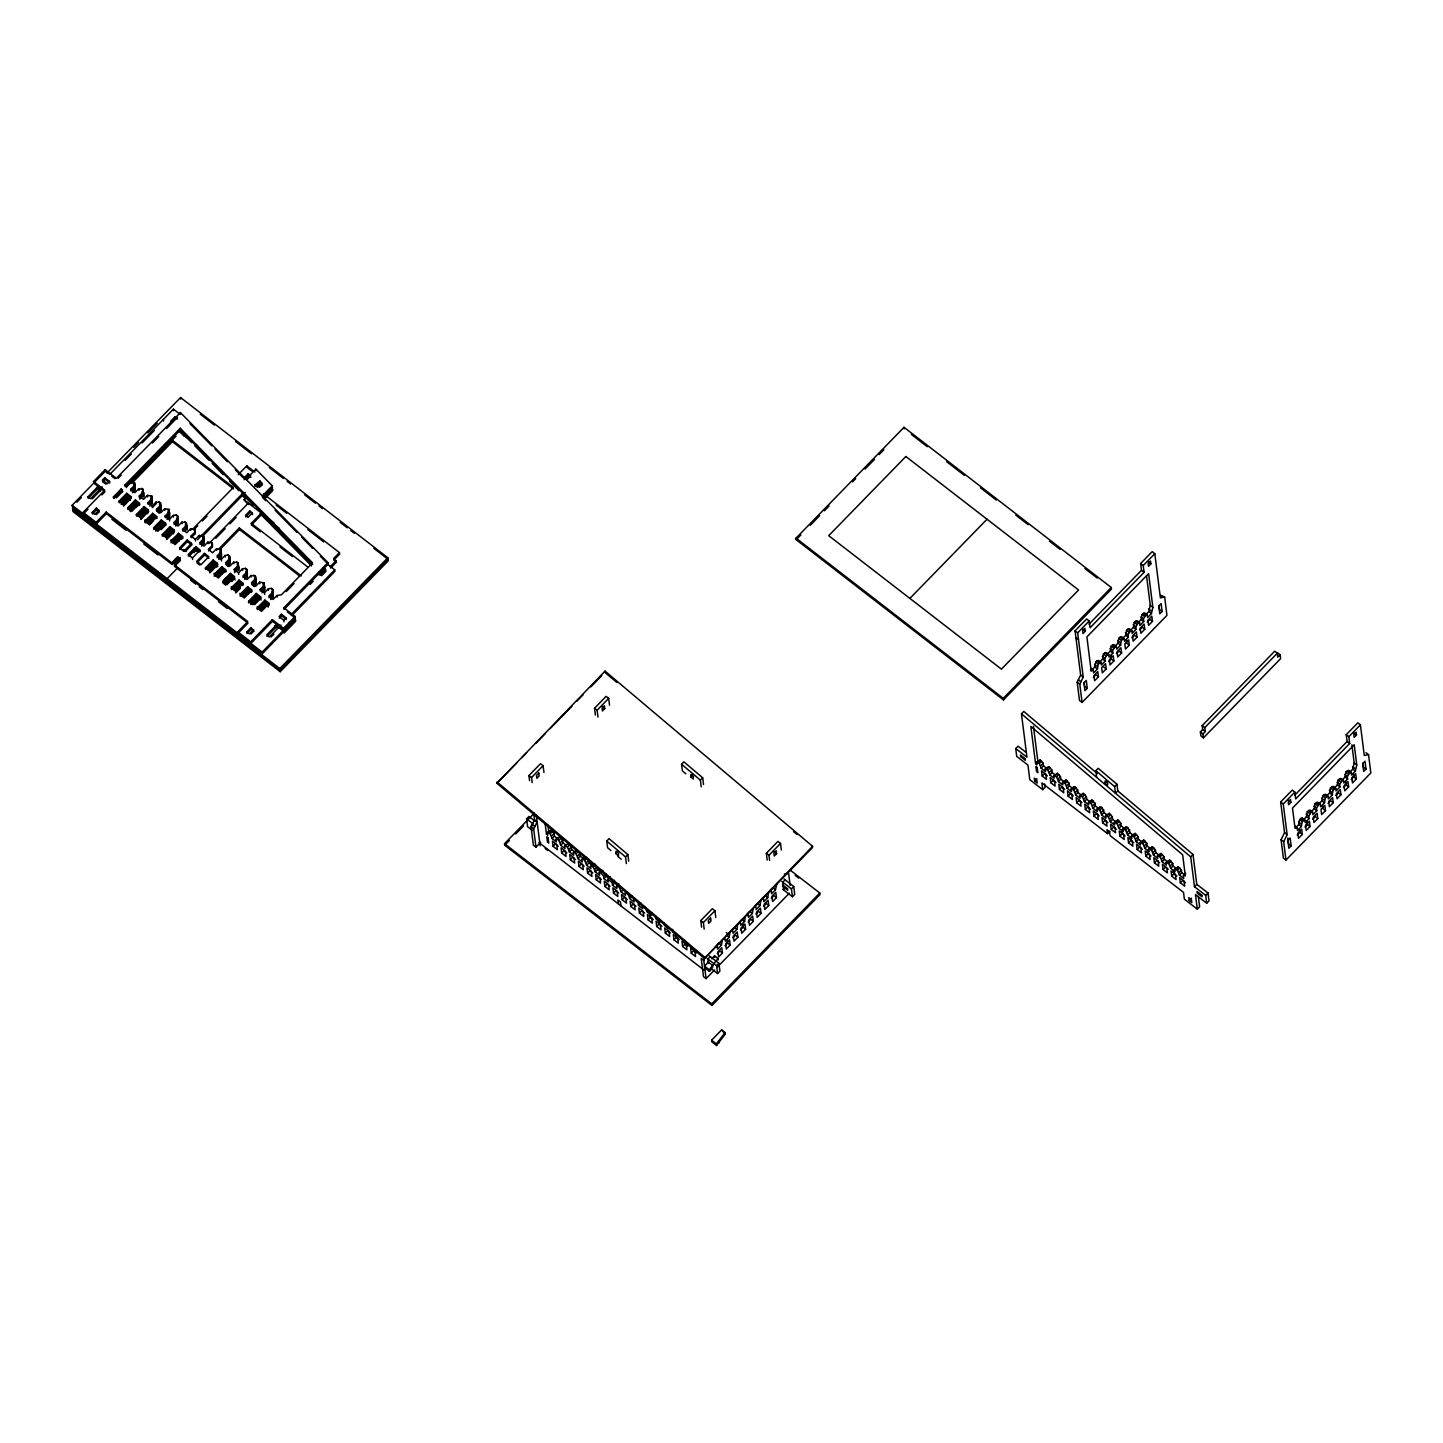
<?xml version="1.0" encoding="UTF-8"?>
<svg xmlns="http://www.w3.org/2000/svg" width="1443" height="1443" viewBox="0 0 1443 1443"><rect width="100%" height="100%" fill="white"/><g stroke="black" fill="none" stroke-linecap="round" stroke-linejoin="round"><path stroke-width="1.5" d="M134.452 485.371L130.61 489.339L130.808 490.909L134.65 486.94L134.56 482.684L130.141 482.034L126.281 486.002L126.479 487.572M132.485 492.712L135.047 490.079L134.56 482.684M135.047 490.079L134.957 485.822L133.514 484.704L135.155 487.373M143.091 492.045L139.231 496.013L139.43 497.582L143.29 493.614L143.2 489.357L138.781 488.708L134.921 492.676L130.61 489.339M143.29 493.614L143.2 489.357M143.597 492.496L143.687 496.753L143.597 492.496L142.154 491.378L142.352 492.947M151.731 498.719L147.871 502.687L148.07 504.256L151.93 500.288L151.84 496.031L147.42 495.382L143.56 499.35L139.231 496.013M149.747 506.06L152.327 503.427L151.84 496.031M152.327 503.427L152.237 499.17L150.793 498.051L150.992 499.621M159.578 513.149L156.71 510.93L160.57 506.962L160.462 502.705L156.042 502.056L152.2 506.024L152.381 507.593L156.241 503.625L156.042 502.056M160.57 506.962L160.462 502.705M160.967 510.101L160.858 505.844L159.433 504.725L160.967 510.101L158.387 512.734M169.011 512.067L165.151 516.035L165.35 517.604L169.192 513.636L169.102 509.379L164.682 508.73L160.822 512.698L156.511 509.361L160.371 505.393M169.192 513.636L169.102 509.379M167.027 519.408L169.589 516.774L169.498 512.518L168.055 511.399L168.254 512.968M173.972 524.278L177.832 520.31L177.742 516.053L176.299 514.935L173.322 515.404L169.462 519.372L169.661 520.941M177.832 520.31L177.742 516.053M178.229 523.448L178.138 519.191L176.695 518.073L178.229 523.448L175.667 526.082M182.612 530.952L186.472 526.984L186.381 522.727L181.962 522.077L178.102 526.046L173.773 522.709L177.633 518.74M186.472 526.984L186.381 522.727M186.67 528.553L186.778 525.865L185.335 524.747L186.868 530.122L186.67 528.553L184.091 531.204M195.112 533.657L194.913 532.106L191.053 536.056L191.252 537.626L195.112 533.657L195.021 529.401L190.584 528.769L186.742 532.72L182.413 529.383L186.273 525.432M199.892 544.3L203.752 540.331L203.643 536.074L199.224 535.443L195.364 539.393L195.563 540.963M203.752 540.331L203.643 536.074M201.569 546.121L204.13 543.47L204.04 539.213L202.597 538.095M204.13 543.47L204.04 539.213M208.513 550.973L212.374 547.023L212.283 542.748L207.864 542.117L204.004 546.067L199.693 542.73L203.553 538.78M212.374 547.023L212.283 542.748M217.153 557.647L221.013 553.697L220.923 549.422L216.504 548.791L212.644 552.741L208.315 549.404L212.175 545.454M221.013 553.697L220.923 549.422M218.831 559.469L221.41 556.818L221.32 552.561L219.877 551.442M221.41 556.818L221.32 552.561M228.679 566.54L225.793 564.321L229.653 560.371L229.563 556.096L228.12 554.996L225.126 555.465L221.284 559.415L221.482 560.984M229.653 560.371L229.563 556.096M227.471 566.143L230.05 563.491L229.96 559.235L228.517 558.116M238.095 565.476L234.235 569.426L234.433 570.995L238.293 567.045L238.185 562.77L233.766 562.139L229.906 566.089L225.595 562.752L229.455 558.802M238.293 567.045L238.185 562.77M238.582 565.909L238.69 570.165L238.582 565.909L237.157 564.79M243.055 577.669L246.915 573.719L246.825 569.444L245.382 568.344L242.406 568.813L238.546 572.763L238.744 574.332M246.915 573.719L246.825 569.444M244.751 579.491L247.312 576.839L247.222 572.582L245.779 571.464M254.581 586.579L251.695 584.343L255.555 580.393L255.465 576.118L251.046 575.486L247.186 579.437L242.857 576.1L246.717 572.149M255.555 580.393L255.465 576.118M253.373 586.165L255.952 583.513L255.862 579.256L254.419 578.138M255.952 583.513L255.862 579.256M263.997 585.497L260.137 589.447L260.335 591.017L264.195 587.067L264.105 582.792L259.668 582.16L255.826 586.111L251.497 582.774L255.357 578.823M264.195 587.067L264.105 582.792M262.013 592.839L264.592 590.205L264.502 585.93L263.059 584.812M264.592 590.205L264.502 585.93M268.975 597.691L272.835 593.74L272.727 589.466L271.302 588.365L268.308 588.834L264.448 592.784L264.646 594.354M270.653 599.512L273.232 596.879L273.124 592.604L271.699 591.504M273.232 596.879L273.124 592.604M289.484 621.915L289.34 625.955L289.141 624.386M496.897 783.26L605.05 671.121L812.589 846.301L812.463 847.582L704.437 958.441L496.897 783.26L517.243 762.373M605.05 671.121L604.906 672.402L616.919 682.539M704.437 958.441L812.589 846.301M615.8 853.571L616.071 851.208L618.668 853.408L618.398 855.771L615.8 853.571L618.109 851.208M690.638 776.767L690.908 774.422L693.488 776.605L693.235 778.967L690.638 776.767L692.947 774.404M1104.905 783.26L1105.176 780.916L1107.773 783.098L1107.503 785.461L1104.905 783.26L1107.214 780.897M540.674 842.315L535.966 847.167L533.369 845.165L531.06 826.875L534.523 819.786L533.694 813.185M535.966 847.167L533.657 828.877L537.121 821.788L534.523 819.786M714.574 969.949L706.078 978.643L703.769 960.371L705.501 956.817M722.294 940.187L721.464 945.165L717.604 949.115L717.279 946.518L715.151 946.915M723.574 938.87L724.999 938.599L725.324 941.197L729.184 937.247L729.996 932.268M737.716 924.35L736.886 929.328L733.044 933.278L732.701 930.681L731.294 930.951M745.436 916.431L744.606 921.41L740.746 925.36L740.421 922.762L738.996 923.033M753.156 908.513L752.326 913.491L748.466 917.459L748.141 914.844L746.716 915.115M760.858 900.594L760.046 905.573L756.186 909.541L755.843 906.926L754.436 907.196M768.578 892.676L767.748 897.654L763.888 901.622L763.563 899.007L762.157 899.278M776.875 883.585L775.468 889.736L771.608 893.704L771.284 891.089L769.859 891.359M1077.181 682.16L1080.645 675.071L1075.053 630.844L1086.633 618.975L1089.212 620.977L1090.078 627.759L1144.083 572.33L1143.235 565.548L1140.637 563.546L1152.199 551.659L1154.797 553.661L1160.388 597.889L1164.645 597.059L1166.954 615.349L1082.088 702.452L1079.49 700.45L1077.181 682.16L1079.779 684.162L1082.088 702.452M1079.779 684.162L1083.242 677.074L1077.65 632.846L1075.053 630.844M1097.456 668.957L1094.876 666.955L1095.688 661.976L1098.394 660.389L1100.991 662.391L1101.316 665.007L1105.176 661.038L1104.851 658.423L1107.286 654.743L1108.711 654.473L1109.036 657.088L1112.896 653.12L1112.553 650.504L1115.006 646.825L1116.413 646.554L1116.756 649.17L1120.598 645.201L1121.427 640.223L1124.133 638.636L1124.458 641.251L1128.318 637.283L1127.993 634.686L1130.428 630.988L1131.853 630.717L1132.178 633.333L1136.038 629.364L1135.713 626.767L1138.148 623.069L1139.573 622.799L1139.898 625.414L1143.758 621.446L1143.415 618.849L1145.868 615.151L1147.275 614.88L1147.618 617.496L1151.46 613.528L1152.867 607.377L1148.61 573.611L1086.886 636.94L1091.142 670.724L1093.271 670.31L1093.596 672.925L1097.456 668.957L1098.285 663.978L1100.991 662.391M1105.176 661.038L1102.578 659.036L1103.408 654.058L1106.114 652.47L1108.711 654.473M1112.896 653.12L1110.298 651.118L1111.128 646.139L1113.834 644.552L1116.413 646.554M1120.598 645.201L1118.018 643.199L1118.848 638.221L1121.536 636.634L1124.133 638.636M1128.318 637.283L1125.738 635.281L1126.55 630.302L1129.256 628.715L1131.853 630.717M1136.038 629.364L1133.44 627.362L1134.27 622.384L1136.976 620.797L1139.573 622.799M1143.758 621.446L1141.16 619.444L1141.99 614.484L1144.696 612.878L1147.275 614.88M1151.46 613.528L1148.881 611.525L1150.269 605.375L1146.536 575.829M1281.077 839.754L1284.541 832.665L1280.662 801.983L1292.243 790.115L1294.84 792.117L1295.688 798.917L1349.692 743.488L1348.844 736.688L1346.247 734.685L1357.827 722.817L1360.406 724.819L1364.284 755.483L1368.541 754.671L1370.85 772.943L1285.984 860.046L1283.386 858.044L1281.077 839.754L1283.675 841.756L1285.984 860.046M1283.675 841.756L1287.138 834.667L1283.26 803.985L1280.662 801.983M1301.37 826.55L1298.772 824.548L1299.602 819.57L1302.307 817.983L1304.887 819.985L1305.212 822.6L1309.072 818.632L1308.747 816.035L1311.182 812.337L1312.607 812.066L1312.932 814.682L1316.792 810.713L1316.467 808.116L1318.902 804.418L1320.327 804.148L1320.652 806.763L1324.512 802.795L1325.323 797.835L1328.029 796.229L1328.372 798.845L1332.232 794.877L1333.043 789.916L1335.749 788.311L1336.074 790.926L1339.934 786.976L1339.609 784.361L1342.044 780.663L1343.469 780.392L1343.794 783.008L1347.654 779.058L1347.329 776.442L1349.764 772.763L1351.189 772.474L1351.514 775.089L1355.374 771.139L1356.763 764.97L1354.219 744.75L1292.495 808.098L1295.056 828.318L1297.167 827.903L1297.51 830.519L1301.37 826.55L1302.181 821.572L1304.887 819.985M1309.072 818.632L1306.492 816.63L1307.304 811.651L1310.01 810.064L1312.607 812.066M1316.792 810.713L1314.194 808.711L1315.024 803.751L1317.73 802.146L1320.327 804.148M1324.512 802.795L1321.914 800.793L1322.744 795.833L1325.45 794.227L1328.029 796.229M1332.232 794.877L1329.634 792.874L1330.464 787.914L1333.152 786.309L1335.749 788.311M1339.934 786.976L1337.354 784.974L1338.166 779.996L1340.872 778.39L1343.469 780.392M1347.654 779.058L1345.056 777.056L1345.886 772.077L1348.592 770.472L1351.189 772.474M1355.374 771.139L1352.776 769.137L1354.183 762.968L1351.875 744.768M711.561 967.405L711.76 968.975L709.451 971.355L709.253 969.786L717.983 958.495L714.538 955.825L711.67 958.765M716.54 1045.454L716.341 1043.884L725.071 1032.593L721.626 1029.923L711.597 1040.223L711.796 1041.792L716.54 1045.454L725.27 1034.162L725.071 1032.593M101.894 494.931L104.978 491.774L93.759 483.08L93.561 481.529L105.123 469.642L116.36 478.318L180.429 412.572L327.94 562.59L328.138 564.159L284.091 609.379L283.892 607.81L327.94 562.59M283.928 631.493L284.127 633.062L295.707 621.193L295.508 619.624L262.337 653.661L72.348 506.818L72.15 505.266L105.321 471.212L105.123 469.642M76.84 502.2L81.349 497.582M106.98 473.051L180.555 397.546L387.806 557.738L388.203 560.876L280.195 671.716L72.944 511.525L72.547 508.387L279.798 668.578L280.195 671.716M133.802 447.312L138.492 442.496M147.889 432.846L157.269 423.214M105.862 484.126L102.706 481.673L102.507 480.104L104.816 477.741L109.56 481.403L109.758 482.972L105.014 479.292L104.816 477.741M99.82 486.417L88.239 498.286L88.041 496.717L98.16 486.327M102.706 481.673L105.014 479.292M109.632 474.549L173.413 409.109L179.888 414.123M125.18 460.371L131.331 454.058M142.081 443.037L154.365 430.429M102.2 486.85L90.638 498.719L88.041 496.717M92.28 498.809L102.399 488.419M109.56 481.403L107.251 483.784L102.507 480.104M170.508 421.41L174.747 417.045L177.345 419.065M88.005 509.181L83.369 513.942L83.171 512.373L104.78 490.205L93.561 481.529M172.114 421.518L174.946 418.614L174.747 417.045M118.11 478.282L121.248 475.072M152.489 443.001L158.748 436.598M166.558 428.571L177.489 417.352M96.465 508.062L96.663 509.632L92.424 513.979L92.226 512.409L96.465 508.062L99.242 511.634L96.428 514.538M99.044 510.064L94.805 514.411L92.226 512.409M121.14 488.961L121.338 490.53L113.618 498.448L113.42 496.879L121.14 488.961L122.619 491.522L116.45 497.853M180.267 428.282L180.465 429.834L125.18 486.562L124.982 484.992L180.267 428.282L312.536 562.86L281.421 594.805L276.948 595.508L273.088 599.458L268.777 596.121L272.637 592.171L272.835 593.74M122.421 489.953L114.719 497.871L113.42 496.879M126.912 486.562L176.046 436.129M131.728 483.387L173.178 440.855M106.169 512.085L106.367 513.654L96.338 523.953L96.14 522.384L106.169 512.085L171.789 562.806L171.988 564.375L177.778 558.441L177.579 556.872L171.789 562.806M119.029 501.208L126.75 493.29L131.06 496.626L131.259 498.196L123.539 506.114L123.34 504.545L119.029 501.208L119.228 502.777L126.948 494.859L126.75 493.29M120.978 502.759L127.146 496.428L130.393 500.342L127.146 496.428M132.287 491.143L134.848 488.51M121.158 504.329L127.345 497.997M126.136 502.128L123.557 504.761L123.358 503.192L127.218 499.242L130.195 498.773M123.34 504.545L131.06 496.626M127.669 507.882L135.371 499.963L139.7 503.3L131.98 511.219L127.669 507.882L130.736 511.67M129.167 506.782L131.728 504.148M127.868 509.451L135.57 501.533L135.371 499.963M129.599 509.433L135.768 503.102L138.654 505.321M139.628 499.152L143.488 495.183M131.349 509.415L135.967 504.671L135.768 503.102M138.835 505.447L135.858 505.916L131.998 509.866L129.112 507.647M136.309 514.556L144.011 506.637L148.34 509.974L148.539 511.544L140.819 519.462L140.62 517.893L136.309 514.556L136.508 516.125L144.21 508.207L144.011 506.637M138.239 516.107L144.408 509.776L147.294 511.994M149.549 504.491L152.128 501.857M139.989 516.089L144.607 511.345L144.408 509.776M147.673 513.69L147.475 512.121L144.498 512.59L140.638 516.54L137.752 514.321M140.62 517.893L148.34 509.974M144.931 521.23L152.651 513.311L156.962 516.648L149.26 524.567L144.931 521.23L145.13 522.799L152.85 514.88L152.651 513.311M146.428 520.129L149.008 517.496M146.879 522.781L153.048 516.45L155.934 518.668M158.189 511.165L160.768 508.531M148.611 522.763L153.247 518.019L153.048 516.45M152.038 522.15L149.459 524.783L149.26 523.214L153.12 519.264L153.319 520.833M161.291 519.985L153.571 527.904L157.882 531.24L165.602 523.322L161.291 519.985L161.49 521.554L165.801 524.891L161.165 529.653M155.068 526.803L157.648 524.17M153.77 529.473L161.49 521.554M155.519 529.455L161.688 523.124L164.556 525.36M166.829 517.857L169.39 515.205L169.589 516.774M155.718 531.024L161.887 524.693L161.688 523.124M164.736 525.468L161.76 525.937L157.9 529.888L155.032 527.669M169.931 526.659L170.13 528.228L162.41 536.147L162.211 534.577L169.931 526.659L174.242 529.996L174.441 531.565L166.721 539.484L166.54 536.58L170.4 532.611L173.376 532.142L173.575 533.712M164.141 536.129L170.31 529.797L173.196 532.034M175.469 524.53L178.03 521.879M165.891 536.111L170.508 531.367L170.31 529.797M174.242 529.996L166.522 537.914L162.211 534.577M178.553 533.333L170.851 541.251L175.162 544.588L182.882 536.67L178.553 533.333L178.752 534.902L183.081 538.239M172.348 540.151L174.91 537.518M171.05 542.821L178.752 534.902M238.221 474.675L246.807 465.836L254.906 472.095M172.781 542.802L178.95 536.471L181.836 538.708M174.531 542.802L179.148 538.041L178.95 536.471M182.016 538.816L179.04 539.285L175.18 543.253L170.851 539.916M192.857 528.986L233.387 487.391L171.392 439.466M243.903 478.138L248.16 473.791L250.739 475.793L246.5 480.14M194.607 528.95L197.727 525.757M202.417 520.959L207.089 516.161M244.101 479.707L248.358 475.36L248.16 473.791M245.995 479.238L255.862 469.119L272.222 485.804L272.42 487.373L262.572 497.474L265.692 500.667M187.193 540.025L179.473 547.925L183.802 551.262L191.504 543.362L187.193 540.025L187.392 541.576L191.703 544.913L185.534 551.262M179.672 549.494L187.392 541.576M173.449 561.543L177.796 557.088M174.405 563.473L180.177 557.521M197.529 539.718L243.596 492.46M174.387 564.808L247.781 621.554L237.752 631.836L237.951 633.405L247.98 623.123L174.585 566.377L174.387 564.808L180.177 558.874L177.579 556.872M202.327 536.562L245.328 492.442M174.585 566.377L180.375 560.443L180.177 558.874M192.424 557.954L200.144 550.036L195.833 546.699L188.113 554.617L192.424 557.954L192.622 559.505M188.311 556.168L196.032 548.25L195.833 546.699M177.651 567.911L167.135 578.679L167.334 580.248M189.646 555.591L194.138 550.973L199.513 550.126M247.799 504.022L244.065 499.729L246.969 496.753M201.371 544.552L203.95 541.901M209.343 543.145L248.394 503.066L248.593 504.635M215.783 538.293L225.162 528.679M229.852 523.863L236.093 517.46M204.473 553.372L196.753 561.291L201.064 564.628L208.784 556.709L204.473 553.372L204.672 554.924L208.982 558.261M204.672 554.924L196.951 562.842L199.819 565.079M272.222 485.804L262.373 495.923L262.572 497.474M249.729 511.002L245.49 515.367L248.088 517.37L252.327 513.005L249.729 511.002L252.525 514.574L252.327 513.005M264.177 497.601L272.619 488.943L272.817 490.512L265.783 497.727M245.689 516.937L249.928 512.572M218.849 548.917L239.285 527.958L301.28 575.865M220.617 548.881L239.484 529.527L239.285 527.958M205.393 567.965L213.095 560.046L217.424 563.383L217.622 564.953L209.902 572.853L209.704 571.302L205.393 567.965L205.591 569.516L213.293 561.616L213.095 560.046M220.815 552.128L216.955 556.078L221.284 559.415M251.515 524.945L251.316 523.376L261.345 513.077L261.544 514.646L251.515 524.945L260.407 531.818M207.323 569.516L213.492 563.167L217.821 566.504M218.633 557.9L221.212 555.248M209.073 569.498L213.69 564.736L213.492 563.167M216.757 567.081L216.558 565.512L213.582 565.981L209.722 569.949L206.836 567.712M209.704 571.302L217.424 563.383M221.735 566.72L214.015 574.639L218.344 577.976L226.046 570.057L221.735 566.72L221.933 568.289L226.244 571.626M215.512 573.52L218.091 570.887M214.213 576.208L221.933 568.289M215.963 576.19L222.132 569.841L225.018 572.077M227.273 564.574L229.852 561.922L230.05 563.491M217.695 576.172L222.33 571.41L222.132 569.841M230.375 573.394L222.655 581.313L226.984 584.649L234.686 576.731L230.375 573.394L230.573 574.963L234.884 578.3L231.8 581.457M224.152 580.194L226.731 577.561M230.573 574.963L222.853 582.882L225.739 585.1M224.603 582.864L230.772 576.515L235.083 579.852M234.632 572.564L238.492 568.614M224.801 584.433L230.97 578.084L230.772 576.515M233.82 578.859L230.844 579.328L226.984 583.297L224.116 581.06M231.295 587.986L239.015 580.068L243.326 583.405L235.606 591.323L231.295 587.986L231.493 589.556L239.213 581.637L239.015 580.068M232.792 586.886L235.371 584.235M233.225 589.538L239.412 583.206L242.28 585.425M244.552 577.921L247.114 575.288L247.312 576.839M234.975 589.52L239.61 584.758L239.412 583.206M240.44 588.131L235.804 592.893L235.624 589.971L239.484 586.002L239.682 587.572M247.637 586.742L239.935 594.66L244.246 597.997L251.966 590.079L247.637 586.742L247.835 588.311L252.164 591.648M241.432 593.56L243.993 590.909M240.133 596.23L247.835 588.311M241.865 596.212L248.034 589.88L250.92 592.099M253.174 584.595L255.754 581.962M243.614 596.193L248.232 591.432L248.034 589.88M251.1 592.207L248.124 592.676L244.264 596.644L239.935 593.307M256.277 593.416L256.475 594.985L248.755 602.903L248.557 601.334L256.277 593.416L260.606 596.753L260.804 598.322L254.617 604.653M250.505 602.885L256.674 596.554L261.183 599.999M261.814 591.269L264.394 588.636M250.703 604.455L256.872 598.105L256.674 596.554M259.74 598.881L256.746 599.35L252.904 603.318L250.018 601.1M260.606 596.753L252.886 604.671L248.557 601.334M257.197 608.008L264.917 600.09L269.228 603.427L261.526 611.345L257.197 608.008L257.395 609.577L265.115 601.659L264.917 600.09M258.694 606.908L261.273 604.256M259.145 609.559L265.314 603.228L268.182 605.447M270.454 597.943L273.034 595.31M260.876 609.541L265.512 604.797L265.314 603.228M251.046 627.543L251.244 629.094L246.987 633.459L246.789 631.89L251.046 627.543L253.824 631.096L250.992 634M286.291 591.576L294.065 583.585M253.625 629.545L249.386 633.892L246.789 631.89M272.511 621.248L250.902 643.416L250.703 641.846L272.312 619.678L283.531 628.354L283.73 629.924L272.511 621.248L272.312 619.678M263.528 493.939L339.412 552.597L333.622 558.531L336.417 562.103L330.627 568.037L330.429 566.468L336.219 560.533M310.101 584.433L313.149 581.313M319.228 575.09L325.306 568.849M281.421 614.231L281.619 615.8L286.363 619.462L286.165 617.893L281.421 614.231L279.094 616.594L283.856 620.274L284.055 621.843M321.482 574.098L325.721 569.751L323.142 567.748L325.92 571.32L321.681 575.667L318.885 572.095M320.941 575.09L325.505 570.418M279.293 618.163L281.619 615.8M276.93 624.494L266.793 634.884L269.39 636.886L280.97 624.999M266.991 636.453L278.571 624.566M283.856 620.274L286.165 617.893M291.017 614.7L334.74 569.805L326.659 563.546M271.031 636.976L273.936 634M292.767 614.664L334.938 571.374L334.74 569.805M283.531 628.354L295.112 616.486L283.892 607.81M262.337 653.661L262.139 652.092L295.31 618.055L295.112 616.486M279.798 668.578L387.806 557.738M388.005 559.307L279.996 670.147L72.745 509.956M521.933 757.557L526.641 752.741M536.02 743.091L545.418 733.459M550.108 728.643L572.023 706.15M576.731 701.316L582.99 694.895M590.818 686.868L601.767 675.613M529.581 780.645L528.932 775.558L540.512 763.69L543.091 765.692L543.957 772.474M595.364 715.043L594.516 708.26L606.096 696.374L608.675 698.376L609.541 705.176M532.178 782.647L531.529 777.561L543.091 765.692M597.961 717.045L597.113 710.263L608.675 698.376M604.743 708.603L602.416 710.984L602.056 708.116L604.383 705.735L604.743 708.603L602.146 706.601M796.013 538.149L904.021 427.308L1111.272 587.499L1111.471 589.069L1003.462 699.909L796.211 539.718L796.013 538.149L1003.264 698.34L1003.462 699.909M796.211 539.718L800.901 534.902M810.299 525.27L819.678 515.62M824.386 510.804L829.076 505.988M852.56 481.89L855.681 478.679M865.079 469.047L874.476 459.397M879.166 454.581L883.856 449.765M532.413 830.41L527.597 826.695L526.605 818.848L528.932 816.485L535.335 821.428M789.682 869.75L819.786 893.019L819.985 894.588L711.976 1005.446L504.725 845.255L504.527 843.686L534.271 813.167M504.725 845.255L509.415 840.439M515.674 834.018L523.502 825.973M545.075 823.195L546.482 834.198L547.763 835.208L547.438 832.593L551.064 830.284L554.076 833.549L554.401 836.164L557.287 838.401M546.482 834.198L548.791 831.835L547.961 825.234M547.438 832.593L551.064 830.284M550.108 832.647L553.246 829.418M565.909 845.075L563.041 842.838L562.716 840.223L559.704 836.958L556.078 839.267L556.403 841.882L552.092 838.545L550.18 833.765L552.507 831.402M551.749 835.93L554.076 833.549M552.092 838.545L554.401 836.164M556.078 839.267L559.704 836.958M553.084 846.374L552.416 841.161L556.727 844.498L557.395 849.711L553.084 846.374L555.393 844.011L558.279 846.229M574.548 851.749L571.681 849.512L571.338 846.897L568.326 843.632L564.718 845.941L565.043 848.556L560.732 845.219L558.82 840.457L561.129 838.076M560.389 842.604L562.716 840.223M560.732 845.219L563.041 842.838M564.718 845.941L568.326 843.632M561.706 853.047L561.056 847.835L565.367 851.172L566.035 856.384L561.706 853.047L564.033 850.685L566.901 852.903M583.188 858.423L580.302 856.186L579.978 853.589L576.966 850.306L573.34 852.615L573.683 855.23L569.354 851.893L567.46 847.131L569.769 844.75M569.029 849.278L571.338 846.897M569.354 851.893L571.681 849.512M573.34 852.615L576.966 850.306M570.346 859.721L569.696 854.509L574.007 857.845L574.675 863.058L570.346 859.721L572.655 857.358L575.541 859.577M591.828 865.097L588.942 862.86L588.618 860.262L585.605 856.98L581.98 859.288L582.305 861.904L577.994 858.567L576.1 853.805L578.409 851.424M577.669 855.952L579.978 853.589M577.994 858.567L580.302 856.186M581.98 859.288L585.605 856.98M578.986 866.395L578.318 861.182L582.647 864.519L583.297 869.732L578.986 866.395L581.295 864.032L584.181 866.251M592.929 863.599L590.62 865.962L590.945 868.578L586.634 865.241L584.722 860.479L587.048 858.098M611.002 850.612L607.575 847.726L606.727 841.035L609.054 838.654L627.849 854.563L628.697 861.237M685.84 773.809L682.413 770.923L681.565 764.231L683.892 761.85L702.687 777.759L703.535 784.433M586.309 862.625L588.618 860.262M586.634 865.241L588.942 862.86M590.62 865.962L594.245 863.654L595.67 864.772L593.362 867.153L595.274 871.915L599.585 875.252L599.26 872.636L601.569 870.273M587.626 873.087L586.958 867.856L591.269 871.193L591.937 876.424L587.626 873.087L589.934 870.706L592.82 872.925M594.931 869.299L597.258 866.936L597.582 869.534L600.45 871.77M595.274 871.915L597.582 869.534M599.26 872.636L602.867 870.327M596.248 879.761L595.598 874.53L599.909 877.867L600.577 883.098L596.248 879.761L598.574 877.38L601.442 879.599M610.209 876.947L607.882 879.31L608.224 881.926L603.895 878.589L603.571 875.973L605.88 873.61L606.222 876.208L609.09 878.444M603.895 878.589L606.222 876.208M626.388 863.617L625.54 856.944L627.849 854.563M701.226 786.814L700.378 780.14L702.687 777.759M604.888 886.435L604.238 881.204L608.549 884.541L609.217 889.772L604.888 886.435L607.214 884.054L610.082 886.273M618.849 883.621L616.522 885.984L616.846 888.599L612.535 885.262L612.211 882.647L614.52 880.284M612.535 885.262L614.844 882.882L617.73 885.118M613.528 893.109L612.86 887.878L617.189 891.215L617.838 896.446L613.528 893.109L615.836 890.728L618.722 892.946M643.74 906.078L642.424 906.006L642.766 908.621L638.437 905.284L638.113 902.669L635.1 899.404L633.802 899.332L634.126 901.947L629.815 898.61L627.903 893.848L625.162 892.658L625.486 895.273L621.175 891.936L623.484 889.573M909.884 598.412L987.03 519.227M622.167 899.783L621.5 894.552L625.829 897.889L626.478 903.12L622.167 899.783L624.476 897.402L627.362 899.62M629.815 898.61L632.124 896.247M630.807 906.457L630.14 901.226L634.451 904.563L635.118 909.793L630.807 906.457L633.116 904.076L635.984 906.294M638.437 905.284L640.764 902.921M639.429 913.13L638.78 907.9L643.091 911.236L643.758 916.467L639.429 913.13L641.756 910.749L644.624 912.968M648.069 919.804L647.402 914.573L651.731 917.91L652.38 923.141L648.069 919.804L650.378 917.423L649.945 913.942M656.709 926.478L656.042 921.247L660.371 924.584L661.02 929.815L656.709 926.478L659.018 924.097L658.585 920.616M665.349 933.152L664.682 927.921L668.993 931.258L669.66 936.489L665.349 933.152L667.658 930.771L670.526 932.99M673.971 939.826L673.322 934.595L677.633 937.932L678.3 943.163L673.971 939.826L676.298 937.445L675.847 933.964M701.605 927.164L700.775 920.598L712.337 908.729L714.934 910.731L715.782 917.514M767.207 860.082L766.341 853.3L777.921 841.413L780.519 843.415L781.348 849.999M704.184 929.166L703.354 922.6L714.934 910.731M769.588 860.389L768.939 855.302L780.519 843.415M682.611 946.5L681.944 941.269L686.273 944.606L686.922 949.837L682.611 946.5L684.92 944.119L687.806 946.355M776.568 853.643L774.26 856.024L773.899 853.138L776.208 850.775L776.568 853.643L773.989 851.641M691.251 953.174L690.584 947.943L694.913 951.28L695.562 956.511L691.251 953.174L693.56 950.793L696.446 953.029M716.305 945.796L718.867 943.163L721.464 945.165M730.447 931.276L734.307 927.326L736.886 929.328M739.447 922.041L742.009 919.407L744.606 921.41M747.167 914.122L749.729 911.489L752.326 913.491M754.869 906.204L757.449 903.571L760.046 905.573M762.589 898.286L765.169 895.652L767.748 897.654M770.309 890.367L772.871 887.734L775.468 889.736M710.281 956.637L707.954 959.018L708.459 962.932M785.118 879.833L782.791 882.214L783.783 890.06M708.802 961.705L704.491 966.107L709.253 969.786M717.297 953.643L719.859 950.991L722.456 952.993L718.596 956.962L717.929 951.731L721.789 947.78L722.456 952.993M724.999 945.724L727.579 943.073L727.146 939.591M732.719 937.806L735.299 935.154L737.878 937.156L734.018 941.125L733.369 935.894L737.229 931.944L737.878 937.156M740.439 929.887L743.001 927.236L742.568 923.754M748.159 921.969L750.721 919.317L753.318 921.319L749.458 925.288L748.791 920.057L752.651 916.107L753.318 921.319M755.861 914.05L758.441 911.417L761.02 913.419L757.178 917.369L756.511 912.138L760.371 908.188L761.02 913.419M763.581 906.132L766.161 903.498L768.74 905.501L764.88 909.451L764.231 904.22L768.091 900.27L768.74 905.501M771.302 898.213L773.863 895.58L776.46 897.582L772.6 901.532L771.933 896.301L775.793 892.351L776.46 897.582M730.176 945.075L726.316 949.043L725.649 943.812L729.509 939.862L730.176 945.075L727.579 943.073M745.598 929.238L741.738 933.206L741.089 927.975L744.931 924.025L745.598 929.238L743.001 927.236M718.903 963.311L719.895 971.157L717.586 973.538L716.594 965.692L718.903 963.311L709.289 955.879M793.74 886.507L794.732 894.353L792.423 896.734L791.431 888.888L793.74 886.507L784.126 879.076M717.658 966.774L789.375 893.163M1003.264 698.34L1111.272 587.499M711.976 1005.446L711.778 1003.877L819.786 893.019M1077.65 632.846L1089.212 620.977M1143.235 565.548L1154.797 553.661M1089.032 624.17L1141.485 570.328L1140.637 563.546M1085.28 631.186L1082.971 633.567L1082.611 630.699L1084.92 628.318L1085.28 631.186L1082.683 629.184M1150.865 563.888L1148.538 566.269L1148.177 563.401L1150.504 561.02L1150.865 563.888L1148.267 561.886M1026.063 752.362L1018.036 746.175L1015.728 748.538L1026.947 757.214L1021.464 713.834L1023.79 711.453L1097.293 773.592M1094.876 666.955L1091.016 670.923L1090.692 668.307L1093.271 670.31M1098.736 663.004L1102.578 659.036M1107.737 653.769L1110.298 651.118M1114.158 647.167L1118.018 643.199M1123.159 637.932L1125.738 635.281M1130.879 630.014L1133.44 627.362M1138.581 622.095L1141.16 619.444M1145.02 615.494L1148.881 611.525M1093.289 677.434L1095.868 674.801L1098.448 676.803L1094.588 680.753L1093.938 675.522L1097.798 671.572L1098.448 676.803M1108.711 661.597L1111.29 658.964L1110.857 655.483M1116.431 653.679L1119.01 651.046L1121.59 653.048L1117.748 656.998L1117.08 651.785L1120.94 647.817L1121.59 653.048M1131.871 637.842L1134.432 635.209L1137.03 637.211L1133.17 641.161L1132.502 635.948L1136.362 631.98L1137.03 637.211M1139.573 629.924L1142.153 627.29L1144.75 629.292L1140.89 633.243L1140.223 628.03L1144.083 624.061L1144.75 629.292M1147.293 622.005L1149.873 619.372L1152.452 621.374L1148.592 625.324L1147.943 620.111L1151.803 616.143L1152.452 621.374M1087.264 688.275L1084.956 690.656L1083.964 682.81L1086.272 680.447L1087.264 688.275L1084.667 686.273L1084.18 682.359M1106.168 668.885L1102.308 672.835L1101.64 667.622L1105.5 663.654L1106.168 668.885L1103.57 666.882M1113.888 660.966L1110.028 664.916L1109.36 659.704L1113.22 655.735L1113.888 660.966L1111.29 658.964M1129.31 645.129L1125.45 649.079L1124.8 643.867L1128.66 639.898L1129.31 645.129L1126.712 643.127L1126.28 639.646M1162.102 611.471L1159.793 613.852L1158.801 606.006L1161.11 603.643L1162.102 611.471L1159.505 609.469L1159.018 605.555M1036.543 762.283L1039.303 763.473L1041.197 768.235L1045.508 771.572L1045.183 768.957L1047.925 770.147L1049.837 774.909L1054.148 778.246L1053.823 775.631L1056.565 776.821L1058.477 781.583L1062.788 784.92L1062.463 782.304L1065.205 783.495L1067.099 788.257L1071.428 791.594L1071.085 788.978L1073.845 790.169L1075.738 794.931L1080.067 798.268L1079.725 795.652L1082.466 796.843L1084.378 801.605L1088.689 804.941L1088.365 802.326L1091.106 803.517L1093.018 808.278L1097.329 811.615L1097.005 809L1099.746 810.19L1101.64 814.952L1105.969 818.289L1105.627 815.674L1108.386 816.864L1110.28 821.626L1114.609 824.963L1114.267 822.348L1117.026 823.538L1118.92 828.3L1123.231 831.637L1122.907 829.022L1125.648 830.212L1127.56 834.974L1131.871 838.311L1131.546 835.713L1134.288 836.886L1136.182 841.648L1140.511 844.985L1140.186 842.387L1142.928 843.56L1144.822 848.322L1149.151 851.659L1148.808 849.061L1151.568 850.234L1153.462 854.996L1157.773 858.332L1157.448 855.735L1160.19 856.908L1162.102 861.669L1166.413 865.006L1166.088 862.409L1168.83 863.581L1170.724 868.343L1175.053 871.698L1174.728 869.083L1177.47 870.255L1179.364 875.035L1183.693 878.372L1183.35 875.757L1185.316 875.847L1182.647 854.779L1030.861 726.46L1035.587 763.888L1036.886 764.898L1036.543 762.283L1040.169 759.974L1043.181 763.239L1043.505 765.854L1046.391 768.091M1037.86 762.355L1040.169 759.974M1039.303 763.473L1041.612 761.092M1040.872 765.62L1043.181 763.239M1041.197 768.235L1043.505 765.854M1045.183 768.957L1048.808 766.648L1051.821 769.913L1052.145 772.528L1055.031 774.765M1034.631 781.078L1034.27 778.21L1036.868 780.212L1037.228 783.08L1034.631 781.078L1036.958 778.697M1046.5 769.029L1048.808 766.648M1042.189 776.063L1041.521 770.851L1045.85 774.188L1046.5 779.4L1042.189 776.063L1044.498 773.701L1047.384 775.919M1047.925 770.147L1050.251 767.766M1049.512 772.294L1051.821 769.913M1049.837 774.909L1052.145 772.528M1053.823 775.631L1057.448 773.322L1060.461 776.605L1060.785 779.202L1063.671 781.439M1055.122 775.703L1057.448 773.322M1015.728 748.538L1016.72 756.385L1027.939 765.061L1029.779 779.689L1042.748 789.7L1045.057 787.319L1044.624 783.928M1050.829 782.737L1050.161 777.524L1054.49 780.861L1055.14 786.074L1050.829 782.737L1053.137 780.374L1056.023 782.593M1056.565 776.821L1058.891 774.44M1058.134 778.967L1060.461 776.605M1058.477 781.583L1060.785 779.202M1062.463 782.304L1066.07 779.996L1069.083 783.278L1069.425 785.876L1072.293 788.112M1063.762 782.377L1066.07 779.996M1059.451 789.411L1058.801 784.198L1063.112 787.535L1063.78 792.748L1059.451 789.411L1061.777 787.048L1064.645 789.267M1065.205 783.495L1067.513 781.114M1066.774 785.641L1069.083 783.278M1067.099 788.257L1069.425 785.876M1071.085 788.978L1074.71 786.669L1077.723 789.952L1078.047 792.55L1080.933 794.786M1072.402 789.05L1074.71 786.669M1068.091 796.085L1067.441 790.872L1071.752 794.209L1072.42 799.44L1068.091 796.085L1070.417 793.722L1073.285 795.941M1073.845 790.169L1076.153 787.788M1096.68 777.416L1095.85 770.724L1098.159 768.343L1116.972 784.252L1117.802 790.926L1193.018 854.49L1196.788 884.325L1208.025 893.001L1209.018 900.847L1206.691 903.228L1195.471 894.552L1197.311 909.18L1199.638 906.799L1198.321 896.356M1075.414 792.315L1077.723 789.952M1075.738 794.931L1078.047 792.55M1079.725 795.652L1083.35 793.343L1086.363 796.626L1086.687 799.224L1089.573 801.46M1081.041 795.724L1083.35 793.343M1076.731 802.777L1076.063 797.546L1080.392 800.883L1081.041 806.114L1076.731 802.777L1079.039 800.396L1081.925 802.615M1082.466 796.843L1084.793 794.462M1084.054 798.989L1086.363 796.626M1084.378 801.605L1086.687 799.224M1088.365 802.326L1091.99 800.017L1095.003 803.3L1095.327 805.897L1098.213 808.134M1089.663 802.398L1091.99 800.017M1085.37 809.451L1084.703 804.22L1089.032 807.557L1089.681 812.788L1085.37 809.451L1087.679 807.07L1090.565 809.289M1091.106 803.517L1093.433 801.136M1092.676 805.663L1095.003 803.3M1093.018 808.278L1095.327 805.897M1117.802 790.926L1115.493 793.307L1114.645 786.633L1116.972 784.252M1097.005 809L1100.63 806.691L1103.624 809.974L1103.967 812.589L1106.835 814.808M1098.303 809.072L1100.63 806.691M1094.01 816.125L1093.343 810.894L1097.654 814.231L1098.321 819.462L1094.01 816.125L1096.319 813.744L1099.187 815.962M1099.746 810.19L1102.055 807.809M1101.316 812.337L1103.624 809.974M1101.64 814.952L1103.967 812.589M1105.627 815.674L1109.252 813.365L1112.264 816.648L1112.589 819.263L1115.475 821.482M1106.943 815.746L1109.252 813.365M1102.632 822.799L1101.983 817.568L1106.294 820.905L1106.961 826.136L1102.632 822.799L1104.959 820.418L1107.827 822.636M1108.386 816.864L1110.695 814.483M1109.956 819.011L1112.264 816.648M1280.103 654.743L1280.608 658.657L1203.462 737.842L1202.957 733.928L1205.284 731.547L1202.686 729.545L1202.181 725.631L1274.71 651.208L1277.308 653.21L1277.795 657.124L1280.103 654.743L1277.524 652.741M1110.28 821.626L1112.589 819.263M1203.462 737.842L1200.865 735.84L1200.378 731.926L1202.686 729.545M1205.284 731.547L1204.779 727.633L1277.308 653.21M1114.267 822.348L1117.892 820.039L1120.904 823.322L1121.229 825.937L1124.115 828.156M1115.583 822.42L1117.892 820.039M1111.272 829.472L1110.605 824.242L1114.934 827.579L1115.583 832.809L1111.272 829.472L1113.581 827.092L1116.467 829.31M1117.026 823.538L1119.335 821.157M1042.748 789.7L1041.882 782.9L1107.521 833.639L1109.829 831.258M1118.596 825.685L1120.904 823.322M1118.92 828.3L1121.229 825.937M1122.907 829.022L1126.532 826.731L1129.544 829.996L1129.869 832.611L1134.18 835.948M1124.205 829.094L1126.532 826.731M1119.912 836.146L1119.245 830.915L1123.574 834.252L1124.223 839.483L1119.912 836.146L1122.221 833.765L1121.788 830.284M1125.648 830.212L1127.975 827.831M1127.217 832.358L1129.544 829.996M1127.56 834.974L1129.869 832.611M1131.546 835.713L1135.172 833.405L1138.166 836.669L1138.509 839.285L1141.377 841.503M1132.845 835.768L1135.172 833.405M1134.288 836.886L1136.597 834.505M1128.552 842.82L1127.885 837.589L1132.196 840.926L1132.863 846.157L1128.552 842.82L1130.861 840.439L1130.428 836.958M1135.857 839.05L1138.166 836.669M1136.182 841.648L1138.509 839.285M1140.186 842.387L1143.794 840.079L1146.806 843.343L1147.149 845.959L1151.46 849.296M1141.485 842.441L1143.794 840.079M1142.928 843.56L1145.237 841.179M1137.174 849.494L1136.525 844.263L1140.836 847.6L1141.503 852.831L1137.174 849.494L1139.501 847.113L1142.369 849.332M1144.497 845.724L1146.806 843.343M1144.822 848.322L1147.149 845.959M1148.808 849.061L1152.434 846.752L1155.446 850.017L1155.771 852.633L1160.1 855.97M1150.125 849.115L1152.434 846.752M1145.814 856.168L1145.165 850.937L1149.476 854.274L1150.125 859.505L1145.814 856.168L1148.123 853.787L1147.69 850.306M1151.568 850.234L1153.877 847.853M1153.137 852.398L1155.446 850.017M1153.462 854.996L1155.771 852.633M1157.448 855.735L1161.074 853.426L1164.086 856.691L1164.411 859.306L1168.722 862.643M1158.765 855.789L1161.074 853.426M1154.454 862.842L1153.787 857.611L1158.116 860.948L1158.765 866.179L1154.454 862.842L1156.763 860.461L1159.649 862.698M1160.19 856.908L1162.517 854.527M1161.759 859.072L1164.086 856.691M1162.102 861.669L1164.411 859.306M1166.088 862.409L1169.714 860.1L1172.726 863.365L1173.051 865.98L1177.362 869.317M1167.387 862.463L1169.714 860.1M1163.094 869.516L1162.427 864.285L1166.738 867.622L1167.405 872.853L1163.094 869.516L1165.403 867.135L1168.289 869.371M1168.83 863.581L1171.139 861.2M1170.399 865.746L1172.726 863.365M1170.724 868.343L1173.051 865.98M1174.728 869.083L1178.336 866.774L1181.348 870.039L1181.691 872.654L1184.559 874.873M1176.027 869.137L1178.336 866.774M1171.716 876.19L1171.067 870.959L1175.378 874.296L1176.045 879.527L1171.716 876.19L1174.043 873.809L1173.592 870.327M1177.47 870.255L1179.779 867.874M1206.691 903.228L1205.699 895.381L1194.479 886.705L1190.709 856.871L1193.018 854.49M1179.039 872.42L1181.348 870.039M1179.364 875.035L1181.691 872.654M1183.35 875.757L1185.677 873.376M1180.356 882.863L1179.707 877.633L1184.018 880.97L1184.685 886.2L1180.356 882.863L1182.665 880.483L1185.551 882.719M1194.479 886.705L1196.788 884.325M1189.212 900.558L1188.852 897.672L1191.449 899.674L1191.81 902.56L1189.212 900.558L1191.539 898.177M1283.26 803.985L1294.84 792.117M1348.844 736.688L1360.406 724.819M1294.642 795.327L1347.113 741.486L1346.247 734.685M1290.89 802.344L1288.581 804.707L1288.22 801.839L1290.529 799.458L1290.89 802.344L1288.31 800.342M1356.474 735.046L1354.165 737.409L1353.805 734.541L1356.113 732.16L1356.474 735.046L1353.877 733.044M1205.699 895.381L1208.025 893.001M1296.193 827.2L1298.772 824.548M1306.492 816.63L1302.632 820.598L1302.307 817.983M1310.352 812.68L1314.194 808.711M1318.054 804.761L1321.914 800.793M1327.055 795.526L1329.634 792.874M1333.494 788.924L1337.354 784.974M1342.495 779.689L1345.056 777.056M1352.776 769.137L1348.916 773.087L1348.592 770.472M1297.185 835.028L1299.764 832.395L1299.313 828.913M1304.905 827.11L1307.484 824.476L1307.033 820.995M1312.625 819.191L1315.186 816.558L1317.784 818.56L1313.924 822.51L1313.256 817.297L1317.116 813.329L1317.784 818.56M1328.047 803.354L1330.626 800.721L1333.206 802.723L1329.364 806.673L1328.696 801.46L1332.556 797.492L1333.206 802.723M1335.767 795.436L1338.346 792.802L1340.926 794.804L1337.066 798.755L1336.416 793.542L1340.276 789.574L1340.926 794.804M1343.487 787.517L1346.048 784.884L1345.616 781.403M1351.189 779.599L1353.768 776.965L1353.336 773.484M1291.16 845.869L1288.852 848.25L1287.859 840.421L1290.168 838.04L1291.16 845.869L1288.581 843.866L1287.823 837.986M1302.344 834.397L1298.502 838.347L1297.834 833.134L1301.694 829.166L1302.344 834.397L1299.764 832.395M1310.064 826.478L1306.204 830.428L1305.554 825.216L1309.414 821.247L1310.064 826.478L1307.484 824.476M1325.504 810.641L1321.644 814.592L1320.976 809.379L1324.836 805.41L1325.504 810.641L1322.906 808.639L1322.473 805.158M1348.646 786.886L1344.786 790.836L1344.118 785.623L1347.978 781.655L1348.646 786.886L1346.048 784.884M1356.366 778.967L1352.506 782.936L1351.838 777.705L1355.698 773.737L1356.366 778.967L1353.768 776.965M1365.998 769.065L1363.689 771.446L1362.697 763.618L1365.006 761.237L1365.998 769.065L1363.419 767.063L1362.914 763.149M255.086 484.83L259.92 480.988L262.175 483.297L257.341 487.121L255.086 484.83L255.285 486.399L260.119 482.557L259.92 480.988M257.088 486.688L260.317 484.126L260.516 485.696M259.145 487.409L262.373 484.866L260.119 482.557M784.379 874.097L788.636 873.268L790.187 885.461M118.579 492.568L121.573 492.099M268.38 605.555L265.386 606.024L261.526 609.992L257.215 606.655M607.882 879.31L612.211 882.647M616.522 885.984L619.263 887.174L621.175 891.936M652.38 912.752L651.064 912.697L651.406 915.295L647.077 911.958L645.183 907.196M1141.485 570.328L1144.083 572.33M1164.645 597.059L1160.623 595.346L1163.22 597.348M1365.944 752.669L1368.541 754.671M1347.113 741.486L1349.692 743.488M1150.269 605.375L1152.867 607.377M1354.183 762.968L1356.763 764.97M1148.538 608.928L1151.135 610.93M1352.452 766.522L1355.031 768.524M1143.271 613.149L1145.868 615.151M1347.167 770.742L1349.764 772.763M911.309 434.361L927.236 446.681M946.734 461.742L964.447 475.432M980.392 487.752L996.319 500.072M1015.818 515.133L1028.21 524.711M1049.476 541.143L1060.1 549.368M1084.902 568.524L1097.293 578.12M1141.99 614.484L1144.57 616.486M1345.886 772.077L1348.484 774.079M1140.836 616.846L1143.415 618.849M1344.732 774.44L1347.329 776.442M1135.551 621.067L1138.148 623.069M1339.465 778.661L1342.044 780.663M1134.27 622.384L1136.868 624.386M1338.166 779.996L1340.763 781.998M1133.116 624.765L1135.713 626.767M1337.012 782.359L1339.609 784.361M1127.849 628.986L1130.428 630.988M1331.745 786.579L1334.324 788.581M1126.55 630.302L1129.148 632.305M1330.464 787.914L1333.043 789.916M1125.396 632.683L1127.993 634.686M1329.31 790.277L1331.889 792.279M1120.129 636.904L1122.708 638.906M1324.025 794.498L1326.622 796.5M1118.848 638.221L1121.427 640.223M1322.744 795.833L1325.323 797.835M1117.694 640.584L1120.273 642.586M1321.59 798.195L1324.187 800.198M1112.409 644.823L1115.006 646.825M1316.305 802.416L1318.902 804.418M1111.128 646.139L1113.707 648.141M1315.024 803.751L1317.621 805.753M1109.974 648.502L1112.553 650.504M1313.87 806.114L1316.467 808.116M1202.181 725.631L1204.779 727.633M1104.689 652.741L1107.286 654.743M1308.603 810.335L1311.182 812.337M1103.408 654.058L1106.005 656.06M1307.304 811.651L1309.901 813.654M1200.378 731.926L1202.957 733.928M1102.254 656.421L1104.851 658.423M1306.149 814.032L1308.747 816.035M1075.919 637.644L1078.498 639.646M1096.987 660.66L1099.566 662.662M1300.883 818.253L1303.48 820.255M1095.688 661.976L1098.285 663.978M1299.602 819.57L1302.181 821.572M1094.534 664.339L1097.131 666.341M1298.447 821.951L1301.027 823.953M1294.587 825.901L1297.167 827.903M1080.645 675.071L1083.242 677.074M1284.541 832.665L1287.138 834.667M1078.336 679.797L1080.933 681.799M1122.221 833.765L1125.107 835.984M1130.861 840.439L1133.729 842.658M1148.123 853.787L1151.009 856.006M1174.043 873.809L1176.911 876.045M1197.311 909.18L1184.36 899.151L1183.513 892.369L1110.1 835.641L1109.613 831.709L1107.015 829.707L1107.521 833.639M594.516 708.26L597.113 710.263M200.234 414.177L214.412 425.126M235.678 441.558L251.605 453.878M269.318 467.568L283.495 478.517M287.049 481.259L290.584 484M304.762 494.949L315.386 503.174M318.921 505.898L322.474 508.639M340.187 522.33L347.276 527.813M350.811 530.555L354.347 533.279M373.845 548.34L386.237 557.936M795.201 875.432L798.737 878.174M766.341 853.3L768.939 855.302M251.858 471.158L247.006 467.406L246.807 465.836M781.817 881.457L791.431 888.888M248.358 475.36L250.938 477.362M782.809 889.285L792.423 896.734M276.082 505.068L286.67 513.239M307.846 529.617L323.719 541.883M178.102 430.79L197.673 445.905M336.417 562.103L333.82 560.1L339.61 554.166L339.412 552.597M169.805 439.664L233.586 488.961M244.065 499.729L274.026 522.889M260.137 513.564L279.509 528.535M251.316 523.376L308.207 567.352M279.96 546.933L292.406 556.547M239.484 529.527L299.711 576.064M528.932 775.558L531.529 777.561M726.262 932.629L728.841 934.631M726.587 935.244L729.184 937.247M700.775 920.598L703.354 922.6M134.758 484.253L133.117 481.565M143.398 490.927L141.757 488.239M150.595 496.482L152.038 497.601M160.66 504.274L159.037 501.587M167.857 509.83L169.3 510.948M177.94 517.622L176.299 514.935M186.58 524.296L184.938 521.608M193.777 529.852L195.22 530.97L195.021 529.401M203.842 537.644L202.218 534.956M212.482 544.318L210.84 541.63M219.679 549.873L221.122 550.992M229.762 557.665L228.12 554.996M238.384 564.339L236.76 561.67M247.024 571.013L245.382 568.344M255.664 577.687L254.022 575.017M262.86 583.261L264.303 584.361M202.796 539.664L204.239 540.782M220.076 553.012L221.519 554.13M228.715 559.686L230.158 560.804L229.96 559.235M237.337 566.359L238.78 567.478M245.977 573.033L247.42 574.152L247.222 572.582M254.617 579.707L256.06 580.826M263.257 586.381L264.7 587.499M271.897 593.055L273.322 594.173M124.982 484.992L126.281 486.002M147.871 502.687L152.2 506.024M165.151 516.035L169.462 519.372M191.053 536.056L195.364 539.393M234.235 569.426L238.546 572.763M260.137 589.447L264.448 592.784M105.321 471.212L108.532 473.683M111.742 476.172L114.953 478.643M287.283 611.85L295.31 618.055M121.338 490.53L122.619 491.522M126.948 494.859L131.259 498.196M135.57 501.533L139.899 504.87M144.21 508.207L148.539 511.544M152.85 514.88L157.161 518.217M170.13 528.228L174.441 531.565M196.032 548.25L200.343 551.587M213.293 561.616L217.622 564.953M239.213 581.637L243.524 584.974M256.475 594.985L260.804 598.322M265.115 601.659L269.426 604.996M199.098 552.056L196.23 549.819L196.428 551.388M170.508 531.367L173.394 533.585M265.512 604.797L268.38 607.016M120.49 500.974L123.358 503.192M144.949 519.877L149.26 523.214M163.654 534.343L166.54 536.58M185.967 551.587L183.387 549.585L183.586 551.154M214.033 573.286L218.362 576.623L222.204 572.655L222.402 574.224M231.313 586.634L235.624 589.971M548.755 832.665L550.18 833.765M557.377 839.339L558.82 840.457M566.017 846.013L567.46 847.131M574.657 852.687L576.1 853.805M583.297 859.361L584.722 860.479M591.919 866.034L593.362 867.153M600.559 872.708L603.571 875.973M97.15 487.139L100.361 489.61M275.92 625.306L282.323 630.248M526.605 818.848L533.026 823.809M668.668 928.643L664.357 925.306L664.014 922.708M677.308 935.317L672.979 931.98L672.654 929.382M681.619 938.653L684.505 940.89M706.98 958.26L716.594 965.692M532.214 824.512L534.812 826.514M97.348 488.708L100.559 491.179M274.513 625.631L277.723 628.102M650.378 917.423L653.264 919.642M659.018 924.097L661.904 926.316M676.298 937.445L679.166 939.682M531.06 826.875L533.657 828.877M703.769 960.371L701.19 958.368L703.499 976.64L706.078 978.643M711.165 968.578L717.586 973.538M177.778 558.441L180.375 560.443M704.689 967.676L709.451 971.355M538.997 842.568L703.823 969.967M545.165 848.52L547.763 850.522M106.367 513.654L171.988 564.375M111.887 519.336L126.064 530.303M143.813 544.011L157.99 554.978M190.512 580.104L195.743 584.162M199.242 586.868L202.742 589.556M218.47 601.713L227.218 608.477M96.663 509.632L99.242 511.634M251.244 629.094L253.824 631.096M83.171 512.373L96.14 522.384M237.752 631.836L250.703 641.846M72.15 505.266L262.139 652.092M504.527 843.686L711.778 1003.877M725.27 1034.162L721.626 1029.923M711.597 1040.223L716.341 1043.884M1095.85 770.724L1114.645 786.633M1021.464 713.834L1190.709 856.871M793.578 831.673L797.023 834.559M681.565 764.231L700.378 780.14M606.727 841.035L625.54 856.944M617.838 856.384L621.248 859.27M497.041 781.962L704.581 957.142M189.989 423.665L211.85 445.887M214.971 449.062L227.453 461.76M235.263 469.696L243.055 477.633M275.072 510.191L296.915 532.413M301.605 537.175L312.536 548.286M320.328 556.222L328.138 564.159M180.465 429.834L312.734 564.429M191.685 442.622L180.664 431.403L184.001 436.183M194.823 445.833L209.001 460.245M212.157 463.456L223.178 474.675M229.473 481.078L238.925 490.692M242.081 493.903L253.102 505.104M262.554 514.718L311.363 564.393M242.28 495.454L245.418 498.665M261.165 514.682L311.562 565.963M1073.412 786.615L1073.736 789.213M1033.459 726.298L1037.896 761.525M904.021 427.308L904.22 428.878M717.983 958.495L718.181 960.064M714.538 955.825L714.736 957.394M712.878 967.063L712.68 965.493L707.918 961.814L708.116 963.383M718.65 1041.521L718.848 1043.073M659.704 919.371L660.028 921.969L655.717 918.632L655.393 916.034M620.995 905.951L620.49 902.019L617.911 900.017L618.398 903.949M536.273 815.187L540.151 845.814M531.331 825.324L531.529 826.893M276.948 595.508L277.146 597.077M272.727 589.466L272.925 591.035L271.302 588.365M255.862 469.119L256.06 470.671M268.308 588.834L268.506 590.403M259.668 582.16L259.866 583.73M256.746 599.35L256.944 600.919M251.046 575.486L251.244 577.056M248.124 592.676L248.322 594.245M242.406 568.813L242.604 570.382M251.1 644.985L251.298 646.554M233.766 562.139L233.964 563.708M238.149 634.974L238.348 636.543M230.844 579.328L231.042 580.898M225.126 555.465L225.324 557.034M216.504 548.791L216.703 550.36M213.582 565.981L213.78 567.55M207.864 542.117L208.063 543.668M199.224 535.443L199.423 536.994M180.555 397.546L180.754 399.116M180.429 412.572L180.628 414.141M190.584 528.769L190.783 530.321M191.504 543.362L191.703 544.913M173.413 409.109L173.611 410.678M186.778 525.865L186.977 527.435M181.962 522.077L182.161 523.647M178.138 519.191L178.337 520.761M179.04 539.285L179.239 540.854M163.384 419.408L163.582 420.977M173.322 515.404L173.521 516.973M169.498 512.518L169.697 514.087M170.4 532.611L170.599 534.181M164.682 508.73L164.881 510.299M165.602 523.322L165.801 524.891M160.858 505.844L161.057 507.413M161.76 525.937L161.959 527.507M156.511 509.361L156.71 510.93M147.42 495.382L147.619 496.951M144.498 512.59L144.697 514.159M138.781 488.708L138.979 490.277M135.858 505.916L136.057 507.485M130.141 482.034L130.339 483.603M127.218 499.242L127.417 500.811M96.537 525.523L96.717 527.074M83.568 515.512L83.766 517.063M194.246 548.268L194.336 552.543L194.246 548.268M538.798 773.033L536.489 775.414L536.85 778.282L539.159 775.901L538.798 773.033M905.861 456.493L828.715 535.678L1001.424 669.155L1078.57 589.989L905.861 456.493M710.623 918.073L708.315 920.454L708.675 923.322L711.002 920.941L710.623 918.073M1037.21 767.514L1035.912 766.504L1036.579 771.734L1037.878 772.726L1037.21 767.514M1025.179 758.693L1020.435 755.014L1020.634 756.583L1025.378 760.263L1025.179 758.693M1201.785 895.183L1197.041 891.503L1197.239 893.073L1201.983 896.752L1201.785 895.183M787.517 888.69L782.755 885.01L782.954 886.579L787.716 890.259L787.517 888.69M548.106 837.824L546.807 836.814L547.456 842.045L548.755 843.037L548.106 837.824"/></g></svg>
